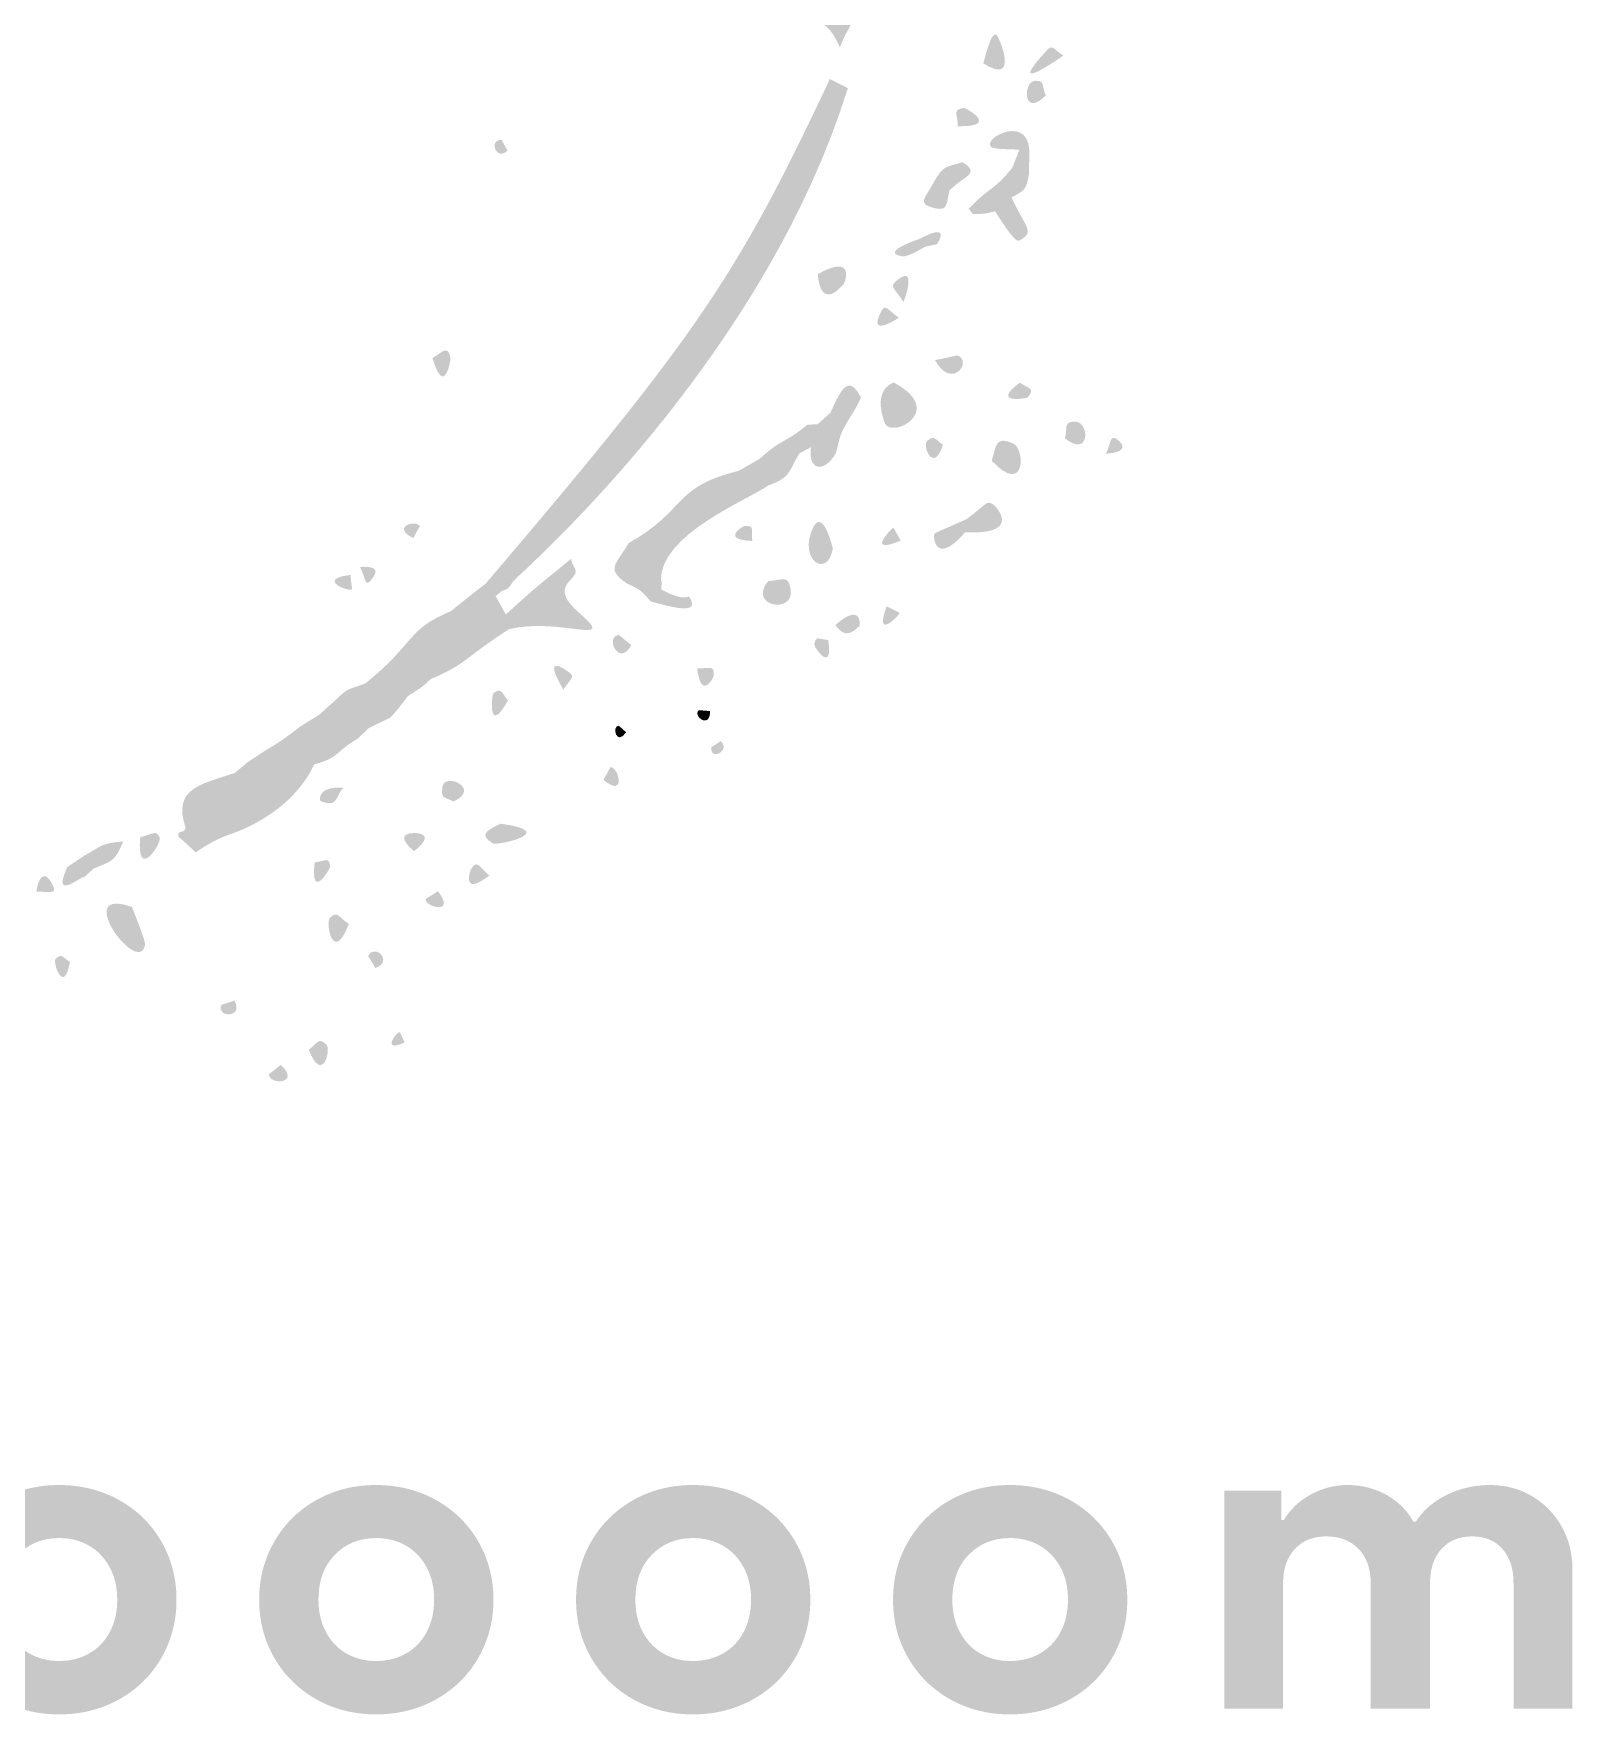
# Model space of a CAD drawing. Header units: millimetres. Extents: x 1296 to 1509, y 27 to 134.
# Drawn here: x 1449.98 to 1482.18, y 28.66 to 63.81 of the extents above; entities that cross this region are included whole.
import ezdxf

# ---------------------------------------------------------------- set-up
doc = ezdxf.new("R2010")
doc.units = ezdxf.units.MM

msp = doc.modelspace()

# ---------------------------------------------------------------- hatches: boundary and pattern name
at = {"true_color": 0x080808, "transparency": 33554687}
h = msp.add_hatch(color=18, dxfattribs=at)
edge = h.paths.add_edge_path(flags=0)
edge.add_spline(control_points=[(1467.394, 64.982), (1467.176, 64.25), (1467.181, 64.254), (1467.159, 64.192), (1467.027, 63.828), (1466.979, 63.872), (1466.852, 63.52), (1466.564, 64.171), (1466.375, 63.977), (1466.356, 64.03), (1466.049, 64.867), (1466.903, 64.981), (1466.993, 64.993), (1466.993, 64.993), (1467.129, 65.191), (1467.129, 65.191), (1467.129, 65.191), (1467.394, 64.982), (1467.394, 64.982)], knot_values=[0, 0, 0, 0, 1, 1, 1, 2, 2, 2, 3, 3, 3, 4, 4, 4, 5, 5, 5, 6, 6, 6, 6], degree=3, periodic=1)
h = msp.add_hatch(color=18, dxfattribs=at)
edge = h.paths.add_edge_path(flags=0)
edge.add_spline(control_points=[(1469.852, 63.19), (1470.012, 63.791), (1470.067, 63.791), (1470.119, 63.791), (1470.169, 63.79), (1470.636, 62.685), (1469.852, 63.19)], knot_values=[0, 0, 0, 0, 1, 1, 1, 2, 2, 2, 2], degree=3, periodic=1)
h = msp.add_hatch(color=18, dxfattribs=at)
edge = h.paths.add_edge_path(flags=0)
edge.add_spline(control_points=[(1471.525, 63.351), (1471.501, 63.334), (1470.246, 62.451), (1471.182, 63.461), (1471.301, 63.589), (1471.3, 63.496), (1471.525, 63.351)], knot_values=[0, 0, 0, 0, 1, 1, 1, 2, 2, 2, 2], degree=3, periodic=1)
h = msp.add_hatch(color=18, dxfattribs=at)
edge = h.paths.add_edge_path(flags=0)
edge.add_spline(control_points=[(1466.641, 62.859), (1466.641, 62.859), (1467.018, 62.671), (1467.018, 62.671), (1465.348, 57.284), (1460.788, 53.076), (1460.061, 52.405), (1459.967, 52.317), (1460.007, 52.312), (1459.907, 52.212), (1459.867, 52.172), (1459.795, 52.176), (1459.755, 52.136), (1459.755, 52.136), (1459.649, 52.046), (1459.649, 52.046), (1459.649, 52.046), (1459.44, 52.309), (1459.44, 52.309), (1463.903, 57.542), (1464.72, 58.781), (1466.641, 62.859)], knot_values=[0, 0, 0, 0, 1, 1, 1, 2, 2, 2, 3, 3, 3, 4, 4, 4, 5, 5, 5, 6, 6, 6, 7, 7, 7, 7], degree=3, periodic=1)
h = msp.add_hatch(color=18, dxfattribs=at)
edge = h.paths.add_edge_path(flags=0)
edge.add_spline(control_points=[(1471.156, 62.516), (1470.674, 62.026), (1470.674, 62.825), (1470.943, 62.824), (1471.136, 62.823), (1471.068, 62.756), (1471.156, 62.516)], knot_values=[0, 0, 0, 0, 1, 1, 1, 2, 2, 2, 2], degree=3, periodic=1)
h = msp.add_hatch(color=18, dxfattribs=at)
edge = h.paths.add_edge_path(flags=0)
edge.add_spline(control_points=[(1469.317, 61.874), (1469.32, 62.137), (1469.192, 62.219), (1469.444, 62.255), (1469.484, 62.261), (1470.217, 61.856), (1469.317, 61.874)], knot_values=[0, 0, 0, 0, 1, 1, 1, 2, 2, 2, 2], degree=3, periodic=1)
h = msp.add_hatch(color=18, dxfattribs=at)
edge = h.paths.add_edge_path(flags=0)
edge.add_spline(control_points=[(1470.609, 61.386), (1470.562, 61.386), (1470.07, 61.388), (1470.017, 61.437), (1469.809, 61.629), (1470.893, 62.191), (1470.813, 61.216), (1470.813, 61.216), (1470.609, 61.386), (1470.609, 61.386)], knot_values=[0, 0, 0, 0, 1, 1, 1, 2, 2, 2, 3, 3, 3, 3], degree=3, periodic=1)
h = msp.add_hatch(color=18, dxfattribs=at)
edge = h.paths.add_edge_path(flags=0)
edge.add_spline(control_points=[(1459.898, 61.365), (1459.657, 61.13), (1459.499, 61.603), (1459.769, 61.586), (1459.789, 61.585), (1459.769, 61.586), (1459.898, 61.365)], knot_values=[0, 0, 0, 0, 1, 1, 1, 2, 2, 2, 2], degree=3, periodic=1)
msp.add_hatch(color=18, dxfattribs=at).paths.add_polyline_path([(1470.609, 61.386), (1470.813, 61.216), (1470.806, 60.87), (1470.459, 61.008)], flags=0)
h = msp.add_hatch(color=18, dxfattribs=at)
edge = h.paths.add_edge_path(flags=0)
edge.add_spline(control_points=[(1469.423, 61.119), (1469.8, 60.878), (1469.446, 60.837), (1469.142, 60.53), (1469.118, 60.548), (1469.115, 60.532), (1468.807, 60.69), (1469.02, 61.054), (1469.04, 61.015), (1469.423, 61.119)], knot_values=[0, 0, 0, 0, 1, 1, 1, 2, 2, 2, 3, 3, 3, 3], degree=3, periodic=1)
h = msp.add_hatch(color=18, dxfattribs=at)
edge = h.paths.add_edge_path(flags=0)
edge.add_spline(control_points=[(1470.459, 61.008), (1470.459, 61.008), (1470.806, 60.87), (1470.806, 60.87), (1470.742, 60.533), (1470.725, 60.539), (1470.443, 60.386), (1470.443, 60.386), (1470.099, 60.094), (1470.099, 60.094), (1469.861, 60.04), (1469.886, 60.04), (1469.63, 60.039), (1469.63, 60.039), (1469.547, 60.146), (1469.547, 60.146), (1469.982, 60.611), (1470.06, 60.509), (1470.459, 61.008)], knot_values=[0, 0, 0, 0, 1, 1, 1, 2, 2, 2, 3, 3, 3, 4, 4, 4, 5, 5, 5, 6, 6, 6, 6], degree=3, periodic=1)
h = msp.add_hatch(color=18, dxfattribs=at)
edge = h.paths.add_edge_path(flags=0)
edge.add_spline(control_points=[(1468.807, 60.69), (1469.115, 60.532), (1469.118, 60.548), (1469.142, 60.53), (1469.075, 60.202), (1469.098, 60.089), (1468.795, 60.17), (1468.461, 60.258), (1468.643, 60.369), (1468.807, 60.69)], knot_values=[0, 0, 0, 0, 1, 1, 1, 2, 2, 2, 3, 3, 3, 3], degree=3, periodic=1)
h = msp.add_hatch(color=18, dxfattribs=at)
edge = h.paths.add_edge_path(flags=0)
edge.add_spline(control_points=[(1470.443, 60.386), (1470.721, 59.758), (1470.945, 59.676), (1470.623, 59.493), (1470.568, 59.462), (1470.518, 59.434), (1470.099, 60.094), (1470.099, 60.094), (1470.443, 60.386), (1470.443, 60.386)], knot_values=[0, 0, 0, 0, 1, 1, 1, 2, 2, 2, 3, 3, 3, 3], degree=3, periodic=1)
h = msp.add_hatch(color=18, dxfattribs=at)
edge = h.paths.add_edge_path(flags=0)
edge.add_spline(control_points=[(1468.533, 59.523), (1468.559, 59.537), (1469.172, 59.883), (1468.887, 59.413), (1468.876, 59.395), (1468.887, 59.413), (1468.636, 59.355), (1468.636, 59.355), (1468.533, 59.523), (1468.533, 59.523)], knot_values=[0, 0, 0, 0, 1, 1, 1, 2, 2, 2, 3, 3, 3, 3], degree=3, periodic=1)
h = msp.add_hatch(color=18, dxfattribs=at)
edge = h.paths.add_edge_path(flags=0)
edge.add_spline(control_points=[(1468.533, 59.523), (1468.533, 59.523), (1468.636, 59.355), (1468.636, 59.355), (1468.263, 59.129), (1468.168, 59.149), (1468.125, 59.158), (1467.699, 59.245), (1468.492, 59.509), (1468.533, 59.523)], knot_values=[0, 0, 0, 0, 1, 1, 1, 2, 2, 2, 3, 3, 3, 3], degree=3, periodic=1)
h = msp.add_hatch(color=18, dxfattribs=at)
edge = h.paths.add_edge_path(flags=0)
edge.add_spline(control_points=[(1466.389, 58.782), (1467.178, 59.219), (1466.963, 58.612), (1466.933, 58.577), (1466.627, 58.215), (1466.421, 58.311), (1466.389, 58.782)], knot_values=[0, 0, 0, 0, 1, 1, 1, 2, 2, 2, 2], degree=3, periodic=1)
h = msp.add_hatch(color=18, dxfattribs=at)
edge = h.paths.add_edge_path(flags=0)
edge.add_spline(control_points=[(1468.184, 58.197), (1467.993, 58.496), (1467.878, 58.511), (1468.029, 58.638), (1468.488, 59.024), (1468.197, 58.232), (1468.184, 58.197)], knot_values=[0, 0, 0, 0, 1, 1, 1, 2, 2, 2, 2], degree=3, periodic=1)
h = msp.add_hatch(color=18, dxfattribs=at)
edge = h.paths.add_edge_path(flags=0)
edge.add_spline(control_points=[(1468.086, 57.869), (1468.06, 57.852), (1467.421, 57.434), (1467.713, 57.995), (1467.806, 58.172), (1467.826, 58.049), (1468.086, 57.869)], knot_values=[0, 0, 0, 0, 1, 1, 1, 2, 2, 2, 2], degree=3, periodic=1)
h = msp.add_hatch(color=18, dxfattribs=at)
edge = h.paths.add_edge_path(flags=0)
edge.add_spline(control_points=[(1458.326, 57.022), (1458.55, 57.165), (1458.648, 57.304), (1458.704, 57.025), (1458.71, 56.995), (1458.583, 56.184), (1458.326, 57.022)], knot_values=[0, 0, 0, 0, 1, 1, 1, 2, 2, 2, 2], degree=3, periodic=1)
h = msp.add_hatch(color=18, dxfattribs=at)
edge = h.paths.add_edge_path(flags=0)
edge.add_spline(control_points=[(1468.842, 56.983), (1469.289, 57.068), (1469.288, 57.091), (1469.324, 57.075), (1469.627, 56.945), (1469.182, 56.348), (1468.842, 56.983)], knot_values=[0, 0, 0, 0, 1, 1, 1, 2, 2, 2, 2], degree=3, periodic=1)
h = msp.add_hatch(color=18, dxfattribs=at)
edge = h.paths.add_edge_path(flags=0)
edge.add_spline(control_points=[(1466.655, 55.885), (1466.88, 56.39), (1467.038, 56.695), (1467.293, 56.198), (1467.161, 55.932), (1467.169, 55.962), (1467.01, 55.695), (1466.989, 55.72), (1466.975, 55.676), (1466.655, 55.885)], knot_values=[0, 0, 0, 0, 1, 1, 1, 2, 2, 2, 3, 3, 3, 3], degree=3, periodic=1)
h = msp.add_hatch(color=18, dxfattribs=at)
edge = h.paths.add_edge_path(flags=0)
edge.add_spline(control_points=[(1467.982, 56.514), (1469.101, 55.921), (1467.916, 55.318), (1467.788, 55.671), (1467.54, 56.358), (1467.917, 56.491), (1467.982, 56.514)], knot_values=[0, 0, 0, 0, 1, 1, 1, 2, 2, 2, 2], degree=3, periodic=1)
h = msp.add_hatch(color=18, dxfattribs=at)
edge = h.paths.add_edge_path(flags=0)
edge.add_spline(control_points=[(1470.614, 56.51), (1470.824, 56.382), (1470.939, 56.38), (1470.777, 56.199), (1470.767, 56.188), (1469.993, 56.049), (1470.614, 56.51)], knot_values=[0, 0, 0, 0, 1, 1, 1, 2, 2, 2, 2], degree=3, periodic=1)
h = msp.add_hatch(color=18, dxfattribs=at)
edge = h.paths.add_edge_path(flags=0)
edge.add_spline(control_points=[(1466.655, 55.885), (1466.975, 55.676), (1466.989, 55.72), (1467.01, 55.695), (1466.831, 55.392), (1466.867, 55.398), (1466.766, 55.037), (1466.518, 55.188), (1466.536, 55.204), (1466.247, 55.162), (1466.247, 55.162), (1466.004, 55.032), (1466.004, 55.032), (1465.751, 54.611), (1465.83, 54.543), (1465.352, 54.361), (1465.416, 54.704), (1465.493, 54.759), (1465.182, 54.926), (1465.643, 55.35), (1465.697, 55.235), (1466.171, 55.633), (1466.171, 55.633), (1466.384, 55.64), (1466.384, 55.64), (1466.384, 55.64), (1466.655, 55.885), (1466.655, 55.885)], knot_values=[0, 0, 0, 0, 1, 1, 1, 2, 2, 2, 3, 3, 3, 4, 4, 4, 5, 5, 5, 6, 6, 6, 7, 7, 7, 8, 8, 8, 9, 9, 9, 9], degree=3, periodic=1)
h = msp.add_hatch(color=18, dxfattribs=at)
edge = h.paths.add_edge_path(flags=0)
edge.add_spline(control_points=[(1471.559, 55.347), (1471.619, 55.593), (1471.529, 55.689), (1471.765, 55.697), (1472.083, 55.707), (1472.091, 54.918), (1471.559, 55.347)], knot_values=[0, 0, 0, 0, 1, 1, 1, 2, 2, 2, 2], degree=3, periodic=1)
h = msp.add_hatch(color=18, dxfattribs=at)
edge = h.paths.add_edge_path(flags=0)
edge.add_spline(control_points=[(1466.247, 55.162), (1466.536, 55.204), (1466.518, 55.188), (1466.766, 55.037), (1466.515, 54.595), (1466.173, 54.691), (1466.247, 55.162)], knot_values=[0, 0, 0, 0, 1, 1, 1, 2, 2, 2, 2], degree=3, periodic=1)
h = msp.add_hatch(color=18, dxfattribs=at)
edge = h.paths.add_edge_path(flags=0)
edge.add_spline(control_points=[(1469.006, 55.214), (1468.81, 54.587), (1468.56, 55.209), (1468.685, 55.302), (1468.838, 55.416), (1468.84, 55.324), (1469.006, 55.214)], knot_values=[0, 0, 0, 0, 1, 1, 1, 2, 2, 2, 2], degree=3, periodic=1)
h = msp.add_hatch(color=18, dxfattribs=at)
edge = h.paths.add_edge_path(flags=0)
edge.add_spline(control_points=[(1470.029, 54.877), (1470.126, 55.236), (1470.124, 55.387), (1470.469, 55.243), (1470.74, 55.129), (1470.735, 54.128), (1470.029, 54.877)], knot_values=[0, 0, 0, 0, 1, 1, 1, 2, 2, 2, 2], degree=3, periodic=1)
h = msp.add_hatch(color=18, dxfattribs=at)
edge = h.paths.add_edge_path(flags=0)
edge.add_spline(control_points=[(1472.417, 55.024), (1472.538, 55.261), (1472.489, 55.468), (1472.689, 55.294), (1472.712, 55.274), (1472.957, 55.061), (1472.417, 55.024)], knot_values=[0, 0, 0, 0, 1, 1, 1, 2, 2, 2, 2], degree=3, periodic=1)
h = msp.add_hatch(color=18, dxfattribs=at)
edge = h.paths.add_edge_path(flags=0)
edge.add_spline(control_points=[(1465.182, 54.926), (1465.493, 54.759), (1465.416, 54.704), (1465.352, 54.361), (1464.911, 54.052), (1463.085, 53.337), (1463.105, 52.37), (1463.039, 52.121), (1463.046, 52.147), (1462.891, 51.937), (1462.672, 52.188), (1462.682, 52.174), (1462.389, 52.317), (1461.943, 52.619), (1462.172, 52.713), (1462.434, 53.158), (1463.65, 53.842), (1463.352, 54.327), (1464.704, 54.659), (1464.752, 54.671), (1465.144, 54.903), (1465.182, 54.926)], knot_values=[0, 0, 0, 0, 1, 1, 1, 2, 2, 2, 3, 3, 3, 4, 4, 4, 5, 5, 5, 6, 6, 6, 7, 7, 7, 7], degree=3, periodic=1)
h = msp.add_hatch(color=18, dxfattribs=at)
edge = h.paths.add_edge_path(flags=0)
edge.add_spline(control_points=[(1466.705, 53.036), (1466.587, 52.44), (1466.055, 52.765), (1466.237, 53.342), (1466.459, 54.049), (1466.695, 53.08), (1466.705, 53.036)], knot_values=[0, 0, 0, 0, 1, 1, 1, 2, 2, 2, 2], degree=3, periodic=1)
h = msp.add_hatch(color=18, dxfattribs=at)
edge = h.paths.add_edge_path(flags=0)
edge.add_spline(control_points=[(1469.501, 53.657), (1469.932, 53.977), (1469.913, 54.061), (1470.063, 53.96), (1470.118, 53.924), (1470.683, 53.327), (1469.472, 53.381), (1469.472, 53.381), (1469.501, 53.657), (1469.501, 53.657)], knot_values=[0, 0, 0, 0, 1, 1, 1, 2, 2, 2, 3, 3, 3, 3], degree=3, periodic=1)
h = msp.add_hatch(color=18, dxfattribs=at)
edge = h.paths.add_edge_path(flags=0)
edge.add_spline(control_points=[(1457.927, 53.261), (1457.454, 53.498), (1457.981, 53.653), (1458.056, 53.513), (1458.067, 53.493), (1458.056, 53.513), (1457.927, 53.261)], knot_values=[0, 0, 0, 0, 1, 1, 1, 2, 2, 2, 2], degree=3, periodic=1)
h = msp.add_hatch(color=18, dxfattribs=at)
edge = h.paths.add_edge_path(flags=0)
edge.add_spline(control_points=[(1465.018, 53.201), (1464.341, 53.227), (1464.826, 53.512), (1464.854, 53.514), (1465.087, 53.532), (1464.987, 53.43), (1465.018, 53.201)], knot_values=[0, 0, 0, 0, 1, 1, 1, 2, 2, 2, 2], degree=3, periodic=1)
h = msp.add_hatch(color=18, dxfattribs=at)
edge = h.paths.add_edge_path(flags=0)
edge.add_spline(control_points=[(1468.124, 53.208), (1467.357, 52.889), (1467.953, 53.485), (1467.973, 53.477), (1467.973, 53.477), (1468.124, 53.208), (1468.124, 53.208)], knot_values=[0, 0, 0, 0, 1, 1, 1, 2, 2, 2, 2], degree=3, periodic=1)
h = msp.add_hatch(color=18, dxfattribs=at)
edge = h.paths.add_edge_path(flags=0)
edge.add_spline(control_points=[(1469.501, 53.657), (1469.501, 53.657), (1469.472, 53.381), (1469.472, 53.381), (1468.84, 52.656), (1468.796, 53.306), (1468.828, 53.347), (1468.851, 53.376), (1468.835, 53.361), (1469.501, 53.657)], knot_values=[0, 0, 0, 0, 1, 1, 1, 2, 2, 2, 3, 3, 3, 3], degree=3, periodic=1)
h = msp.add_hatch(color=18, dxfattribs=at)
edge = h.paths.add_edge_path(flags=0)
edge.add_spline(control_points=[(1461.236, 52.836), (1461.211, 52.735), (1461.344, 52.636), (1461.319, 52.535), (1461.274, 52.355), (1460.79, 52.221), (1461.394, 51.7), (1462.24, 50.971), (1461, 51.617), (1459.931, 51.358), (1459.931, 51.358), (1459.864, 51.662), (1459.864, 51.662), (1460.545, 52.291), (1460.536, 52.257), (1461.236, 52.836)], knot_values=[0, 0, 0, 0, 1, 1, 1, 2, 2, 2, 3, 3, 3, 4, 4, 4, 5, 5, 5, 5], degree=3, periodic=1)
h = msp.add_hatch(color=18, dxfattribs=at)
edge = h.paths.add_edge_path(flags=0)
edge.add_spline(control_points=[(1456.613, 52.491), (1456.637, 52.19), (1456.655, 52.206), (1456.637, 52.19), (1456.576, 52.13), (1455.884, 52.407), (1456.613, 52.491)], knot_values=[0, 0, 0, 0, 1, 1, 1, 2, 2, 2, 2], degree=3, periodic=1)
h = msp.add_hatch(color=18, dxfattribs=at)
edge = h.paths.add_edge_path(flags=0)
edge.add_spline(control_points=[(1456.81, 52.66), (1457.079, 52.666), (1457.236, 52.64), (1457.062, 52.409), (1456.906, 52.202), (1456.939, 52.418), (1456.81, 52.66)], knot_values=[0, 0, 0, 0, 1, 1, 1, 2, 2, 2, 2], degree=3, periodic=1)
h = msp.add_hatch(color=18, dxfattribs=at)
edge = h.paths.add_edge_path(flags=0)
edge.add_spline(control_points=[(1463.105, 52.37), (1463.161, 52.339), (1463.077, 52.209), (1463.133, 52.178), (1463.626, 51.911), (1463.674, 52.072), (1463.7, 52.033), (1463.96, 51.634), (1463.304, 51.825), (1462.891, 51.937), (1463.046, 52.147), (1463.039, 52.121), (1463.105, 52.37)], knot_values=[0, 0, 0, 0, 1, 1, 1, 2, 2, 2, 3, 3, 3, 4, 4, 4, 4], degree=3, periodic=1)
h = msp.add_hatch(color=18, dxfattribs=at)
edge = h.paths.add_edge_path(flags=0)
edge.add_spline(control_points=[(1465.351, 52.363), (1465.668, 52.382), (1465.766, 52.497), (1465.82, 52.196), (1465.917, 51.66), (1464.909, 51.828), (1465.351, 52.363)], knot_values=[0, 0, 0, 0, 1, 1, 1, 2, 2, 2, 2], degree=3, periodic=1)
h = msp.add_hatch(color=18, dxfattribs=at)
edge = h.paths.add_edge_path(flags=0)
edge.add_spline(control_points=[(1459.44, 52.309), (1459.44, 52.309), (1459.649, 52.046), (1459.649, 52.046), (1459.649, 52.046), (1459.864, 51.662), (1459.864, 51.662), (1459.864, 51.662), (1459.931, 51.358), (1459.931, 51.358), (1458.959, 50.732), (1459.043, 50.629), (1458.292, 50.314), (1458.303, 50.722), (1458.288, 50.741), (1458.616, 50.975), (1459.228, 51.411), (1458.718, 51.73), (1458.716, 51.735), (1459.09, 52.037), (1459.069, 52.021), (1459.44, 52.309)], knot_values=[0, 0, 0, 0, 1, 1, 1, 2, 2, 2, 3, 3, 3, 4, 4, 4, 5, 5, 5, 6, 6, 6, 7, 7, 7, 7], degree=3, periodic=1)
h = msp.add_hatch(color=18, dxfattribs=at)
edge = h.paths.add_edge_path(flags=0)
edge.add_spline(control_points=[(1458.716, 51.735), (1458.718, 51.73), (1459.228, 51.411), (1458.616, 50.975), (1458.288, 50.741), (1458.303, 50.722), (1458.292, 50.314), (1458.071, 50.108), (1458.089, 50.141), (1457.814, 49.958), (1457.294, 49.839), (1457.222, 49.779), (1456.93, 50.227), (1457.978, 51.071), (1457.769, 51.342), (1458.716, 51.735)], knot_values=[0, 0, 0, 0, 1, 1, 1, 2, 2, 2, 3, 3, 3, 4, 4, 4, 5, 5, 5, 5], degree=3, periodic=1)
h = msp.add_hatch(color=18, dxfattribs=at)
edge = h.paths.add_edge_path(flags=0)
edge.add_spline(control_points=[(1466.755, 51.44), (1467.303, 51.93), (1467.283, 51.447), (1467.256, 51.418), (1466.925, 51.07), (1466.797, 51.438), (1466.755, 51.44)], knot_values=[0, 0, 0, 0, 1, 1, 1, 2, 2, 2, 2], degree=3, periodic=1)
h = msp.add_hatch(color=18, dxfattribs=at)
edge = h.paths.add_edge_path(flags=0)
edge.add_spline(control_points=[(1467.83, 51.834), (1468.096, 51.696), (1468.087, 51.718), (1468.096, 51.696), (1468.11, 51.658), (1467.549, 51.087), (1467.83, 51.834)], knot_values=[0, 0, 0, 0, 1, 1, 1, 2, 2, 2, 2], degree=3, periodic=1)
h = msp.add_hatch(color=18, dxfattribs=at)
edge = h.paths.add_edge_path(flags=0)
edge.add_spline(control_points=[(1462.487, 51.026), (1462.236, 50.545), (1461.929, 51.202), (1462.217, 51.233), (1462.244, 51.236), (1462.217, 51.233), (1462.487, 51.026)], knot_values=[0, 0, 0, 0, 1, 1, 1, 2, 2, 2, 2], degree=3, periodic=1)
h = msp.add_hatch(color=18, dxfattribs=at)
edge = h.paths.add_edge_path(flags=0)
edge.add_spline(control_points=[(1466.607, 51.132), (1466.719, 50.41), (1466.306, 50.969), (1466.318, 51.042), (1466.35, 51.241), (1466.412, 51.137), (1466.607, 51.132)], knot_values=[0, 0, 0, 0, 1, 1, 1, 2, 2, 2, 2], degree=3, periodic=1)
h = msp.add_hatch(color=18, dxfattribs=at)
edge = h.paths.add_edge_path(flags=0)
edge.add_spline(control_points=[(1461.068, 50.093), (1461.052, 50.119), (1460.57, 50.892), (1461.178, 50.46), (1461.33, 50.352), (1461.22, 50.336), (1461.068, 50.093)], knot_values=[0, 0, 0, 0, 1, 1, 1, 2, 2, 2, 2], degree=3, periodic=1)
h = msp.add_hatch(color=18, dxfattribs=at)
edge = h.paths.add_edge_path(flags=0)
edge.add_spline(control_points=[(1463.864, 50.538), (1464.133, 50.529), (1464.242, 50.617), (1464.206, 50.367), (1464.201, 50.336), (1463.95, 49.857), (1463.864, 50.538)], knot_values=[0, 0, 0, 0, 1, 1, 1, 2, 2, 2, 2], degree=3, periodic=1)
h = msp.add_hatch(color=18, dxfattribs=at)
edge = h.paths.add_edge_path(flags=0)
edge.add_spline(control_points=[(1456.93, 50.227), (1457.222, 49.779), (1457.294, 49.839), (1457.814, 49.958), (1457.814, 49.958), (1457.616, 49.701), (1457.616, 49.701), (1457.616, 49.701), (1457.452, 49.512), (1457.452, 49.512), (1457.452, 49.512), (1456.992, 49.287), (1456.992, 49.287), (1456.614, 49.571), (1456.674, 49.605), (1456.297, 49.871), (1456.579, 50.156), (1456.585, 50.088), (1456.93, 50.227)], knot_values=[0, 0, 0, 0, 1, 1, 1, 2, 2, 2, 3, 3, 3, 4, 4, 4, 5, 5, 5, 6, 6, 6, 6], degree=3, periodic=1)
h = msp.add_hatch(color=18, dxfattribs=at)
edge = h.paths.add_edge_path(flags=0)
edge.add_spline(control_points=[(1459.908, 49.868), (1459.477, 49.092), (1459.567, 49.992), (1459.601, 50.017), (1459.775, 50.141), (1459.761, 50.038), (1459.908, 49.868)], knot_values=[0, 0, 0, 0, 1, 1, 1, 2, 2, 2, 2], degree=3, periodic=1)
h = msp.add_hatch(color=18, dxfattribs=at)
edge = h.paths.add_edge_path(flags=0)
edge.add_spline(control_points=[(1456.297, 49.871), (1456.674, 49.605), (1456.614, 49.571), (1456.992, 49.287), (1456.992, 49.287), (1456.768, 49.069), (1456.768, 49.069), (1456.289, 48.794), (1456.387, 48.671), (1455.851, 48.528), (1455.344, 49.033), (1455.162, 48.134), (1455.013, 48.075), (1454.958, 48.054), (1454.843, 48.009), (1454.446, 48.563), (1455.01, 48.953), (1455.023, 48.898), (1455.552, 49.315), (1455.966, 48.641), (1455.961, 49.53), (1455.96, 49.569), (1455.96, 49.569), (1456.297, 49.871), (1456.297, 49.871)], knot_values=[0, 0, 0, 0, 1, 1, 1, 2, 2, 2, 3, 3, 3, 4, 4, 4, 5, 5, 5, 6, 6, 6, 7, 7, 7, 8, 8, 8, 8], degree=3, periodic=1)
h = msp.add_hatch(color=18, dxfattribs=at)
edge = h.paths.add_edge_path(flags=0)
edge.add_spline(control_points=[(1455.96, 49.569), (1455.961, 49.53), (1455.966, 48.641), (1455.552, 49.315), (1455.552, 49.315), (1455.96, 49.569), (1455.96, 49.569)], knot_values=[0, 0, 0, 0, 1, 1, 1, 2, 2, 2, 2], degree=3, periodic=1)
h = msp.add_hatch(color=18, dxfattribs=at)
edge = h.paths.add_edge_path(flags=0)
edge.add_spline(control_points=[(1464.135, 49.644), (1464.137, 49.249), (1463.758, 49.552), (1463.9, 49.659), (1463.915, 49.67), (1463.9, 49.659), (1464.135, 49.644)], knot_values=[0, 0, 0, 0, 1, 1, 1, 2, 2, 2, 2], degree=3, periodic=1)
h = msp.add_hatch(color=18, dxfattribs=at)
edge = h.paths.add_edge_path(flags=0)
edge.add_spline(control_points=[(1462.379, 49.202), (1462.177, 48.899), (1462.072, 49.336), (1462.222, 49.336), (1462.239, 49.336), (1462.222, 49.336), (1462.379, 49.202)], knot_values=[0, 0, 0, 0, 1, 1, 1, 2, 2, 2, 2], degree=3, periodic=1)
h = msp.add_hatch(color=18, dxfattribs=at)
edge = h.paths.add_edge_path(flags=0)
edge.add_spline(control_points=[(1454.446, 48.563), (1454.843, 48.009), (1454.958, 48.054), (1455.013, 48.075), (1455.162, 48.134), (1455.344, 49.033), (1455.851, 48.528), (1455.8, 48.416), (1455.544, 47.854), (1454.806, 47.405), (1454.119, 46.987), (1454.057, 47.158), (1453.371, 46.689), (1453.035, 47.017), (1453.008, 47.003), (1453.008, 47.044), (1453.008, 47.179), (1453.158, 47.061), (1453.158, 47.216), (1453.158, 47.216), (1453.417, 47.205), (1453.417, 47.205), (1453.936, 47.739), (1454.283, 47.579), (1454.191, 48.349), (1454.191, 48.349), (1454.446, 48.563), (1454.446, 48.563)], knot_values=[0, 0, 0, 0, 1, 1, 1, 2, 2, 2, 3, 3, 3, 4, 4, 4, 5, 5, 5, 6, 6, 6, 7, 7, 7, 8, 8, 8, 9, 9, 9, 9], degree=3, periodic=1)
h = msp.add_hatch(color=18, dxfattribs=at)
edge = h.paths.add_edge_path(flags=0)
edge.add_spline(control_points=[(1464.359, 49.017), (1464.574, 48.81), (1464.135, 48.6), (1464.159, 48.88), (1464.161, 48.899), (1464.159, 48.88), (1464.359, 49.017)], knot_values=[0, 0, 0, 0, 1, 1, 1, 2, 2, 2, 2], degree=3, periodic=1)
h = msp.add_hatch(color=18, dxfattribs=at)
edge = h.paths.add_edge_path(flags=0)
edge.add_spline(control_points=[(1454.191, 48.349), (1454.283, 47.579), (1453.936, 47.739), (1453.417, 47.205), (1453.417, 47.205), (1453.158, 47.216), (1453.158, 47.216), (1452.9, 48.02), (1453.439, 48.103), (1454.191, 48.349)], knot_values=[0, 0, 0, 0, 1, 1, 1, 2, 2, 2, 3, 3, 3, 3], degree=3, periodic=1)
h = msp.add_hatch(color=18, dxfattribs=at)
edge = h.paths.add_edge_path(flags=0)
edge.add_spline(control_points=[(1458.768, 47.755), (1458.567, 47.851), (1458.501, 47.812), (1458.536, 48.06), (1458.583, 48.379), (1459.357, 48.018), (1458.768, 47.755)], knot_values=[0, 0, 0, 0, 1, 1, 1, 2, 2, 2, 2], degree=3, periodic=1)
h = msp.add_hatch(color=18, dxfattribs=at)
edge = h.paths.add_edge_path(flags=0)
edge.add_spline(control_points=[(1461.904, 48.208), (1462.06, 48.469), (1462.036, 48.469), (1462.06, 48.469), (1462.224, 48.472), (1462.383, 47.805), (1461.904, 48.208)], knot_values=[0, 0, 0, 0, 1, 1, 1, 2, 2, 2, 2], degree=3, periodic=1)
h = msp.add_hatch(color=18, dxfattribs=at)
edge = h.paths.add_edge_path(flags=0)
edge.add_spline(control_points=[(1456.464, 48.039), (1456.337, 47.91), (1456.399, 47.884), (1456.267, 47.744), (1456.21, 47.682), (1455.972, 47.744), (1455.971, 47.789), (1455.97, 47.834), (1455.965, 48.081), (1456.464, 48.039)], knot_values=[0, 0, 0, 0, 1, 1, 1, 2, 2, 2, 3, 3, 3, 3], degree=3, periodic=1)
h = msp.add_hatch(color=18, dxfattribs=at)
edge = h.paths.add_edge_path(flags=0)
edge.add_spline(control_points=[(1452.214, 47.009), (1452.5, 47.07), (1452.545, 47.17), (1452.62, 46.997), (1452.671, 46.88), (1452.124, 46.058), (1452.214, 47.009)], knot_values=[0, 0, 0, 0, 1, 1, 1, 2, 2, 2, 2], degree=3, periodic=1)
h = msp.add_hatch(color=18, dxfattribs=at)
edge = h.paths.add_edge_path(flags=0)
edge.add_spline(control_points=[(1457.945, 46.715), (1457.692, 46.917), (1457.638, 47.088), (1457.943, 47.093), (1457.973, 47.093), (1458.428, 47.1), (1457.945, 46.715)], knot_values=[0, 0, 0, 0, 1, 1, 1, 2, 2, 2, 2], degree=3, periodic=1)
h = msp.add_hatch(color=18, dxfattribs=at)
edge = h.paths.add_edge_path(flags=0)
edge.add_spline(control_points=[(1459.75, 47.289), (1461.023, 47.119), (1459.677, 46.826), (1459.592, 46.877), (1459.295, 47.054), (1459.457, 47.148), (1459.75, 47.289)], knot_values=[0, 0, 0, 0, 1, 1, 1, 2, 2, 2, 2], degree=3, periodic=1)
h = msp.add_hatch(color=18, dxfattribs=at)
edge = h.paths.add_edge_path(flags=0)
edge.add_spline(control_points=[(1451.033, 46.613), (1451.428, 46.836), (1451.388, 46.876), (1451.858, 46.918), (1451.679, 46.503), (1451.655, 46.522), (1451.242, 46.353), (1451.242, 46.353), (1451.033, 46.613), (1451.033, 46.613)], knot_values=[0, 0, 0, 0, 1, 1, 1, 2, 2, 2, 3, 3, 3, 3], degree=3, periodic=1)
h = msp.add_hatch(color=18, dxfattribs=at)
edge = h.paths.add_edge_path(flags=0)
edge.add_spline(control_points=[(1451.033, 46.613), (1451.033, 46.613), (1451.242, 46.353), (1451.242, 46.353), (1451.242, 46.353), (1451.047, 46.178), (1451.047, 46.178), (1450.823, 46.201), (1450.827, 46.185), (1450.688, 46.384), (1450.688, 46.384), (1451.033, 46.613), (1451.033, 46.613)], knot_values=[0, 0, 0, 0, 1, 1, 1, 2, 2, 2, 3, 3, 3, 4, 4, 4, 4], degree=3, periodic=1)
h = msp.add_hatch(color=18, dxfattribs=at)
edge = h.paths.add_edge_path(flags=0)
edge.add_spline(control_points=[(1455.862, 46.48), (1456.082, 46.5), (1456.166, 46.617), (1456.188, 46.385), (1456.19, 46.364), (1455.773, 45.636), (1455.862, 46.48)], knot_values=[0, 0, 0, 0, 1, 1, 1, 2, 2, 2, 2], degree=3, periodic=1)
h = msp.add_hatch(color=18, dxfattribs=at)
edge = h.paths.add_edge_path(flags=0)
edge.add_spline(control_points=[(1459.517, 46.205), (1458.918, 45.748), (1459.119, 46.317), (1459.137, 46.344), (1459.273, 46.55), (1459.295, 46.384), (1459.517, 46.205)], knot_values=[0, 0, 0, 0, 1, 1, 1, 2, 2, 2, 2], degree=3, periodic=1)
h = msp.add_hatch(color=18, dxfattribs=at)
edge = h.paths.add_edge_path(flags=0)
edge.add_spline(control_points=[(1450.04, 45.867), (1450.085, 46.179), (1450.213, 46.328), (1450.368, 46.036), (1450.502, 45.785), (1450.303, 45.877), (1450.04, 45.867)], knot_values=[0, 0, 0, 0, 1, 1, 1, 2, 2, 2, 2], degree=3, periodic=1)
h = msp.add_hatch(color=18, dxfattribs=at)
edge = h.paths.add_edge_path(flags=0)
edge.add_spline(control_points=[(1450.688, 46.384), (1450.827, 46.185), (1450.823, 46.201), (1451.047, 46.178), (1450.958, 46.184), (1450.356, 45.653), (1450.688, 46.384)], knot_values=[0, 0, 0, 0, 1, 1, 1, 2, 2, 2, 2], degree=3, periodic=1)
h = msp.add_hatch(color=18, dxfattribs=at)
edge = h.paths.add_edge_path(flags=0)
edge.add_spline(control_points=[(1452.042, 45.547), (1452.329, 44.809), (1452.324, 44.789), (1452.305, 44.722), (1452.143, 44.131), (1450.773, 45.993), (1452.042, 45.547)], knot_values=[0, 0, 0, 0, 1, 1, 1, 2, 2, 2, 2], degree=3, periodic=1)
h = msp.add_hatch(color=18, dxfattribs=at)
edge = h.paths.add_edge_path(flags=0)
edge.add_spline(control_points=[(1458.441, 45.879), (1458.825, 45.376), (1458.183, 45.543), (1458.184, 45.706), (1458.184, 45.731), (1458.184, 45.706), (1458.441, 45.879)], knot_values=[0, 0, 0, 0, 1, 1, 1, 2, 2, 2, 2], degree=3, periodic=1)
h = msp.add_hatch(color=18, dxfattribs=at)
edge = h.paths.add_edge_path(flags=0)
edge.add_spline(control_points=[(1456.579, 45.193), (1456.247, 44.327), (1456.08, 45.222), (1456.184, 45.322), (1456.343, 45.473), (1456.339, 45.355), (1456.579, 45.193)], knot_values=[0, 0, 0, 0, 1, 1, 1, 2, 2, 2, 2], degree=3, periodic=1)
h = msp.add_hatch(color=18, dxfattribs=at)
edge = h.paths.add_edge_path(flags=0)
edge.add_spline(control_points=[(1457.133, 44.27), (1456.986, 44.53), (1456.974, 44.509), (1456.986, 44.53), (1457.119, 44.782), (1457.52, 44.415), (1457.133, 44.27)], knot_values=[0, 0, 0, 0, 1, 1, 1, 2, 2, 2, 2], degree=3, periodic=1)
h = msp.add_hatch(color=18, dxfattribs=at)
edge = h.paths.add_edge_path(flags=0)
edge.add_spline(control_points=[(1450.742, 44.4), (1450.621, 43.683), (1450.366, 44.398), (1450.447, 44.468), (1450.583, 44.584), (1450.582, 44.49), (1450.742, 44.4)], knot_values=[0, 0, 0, 0, 1, 1, 1, 2, 2, 2, 2], degree=3, periodic=1)
h = msp.add_hatch(color=18, dxfattribs=at)
edge = h.paths.add_edge_path(flags=0)
edge.add_spline(control_points=[(1454.184, 43.589), (1454.39, 43.213), (1453.795, 43.233), (1453.912, 43.501), (1453.912, 43.501), (1454.184, 43.589), (1454.184, 43.589)], knot_values=[0, 0, 0, 0, 1, 1, 1, 2, 2, 2, 2], degree=3, periodic=1)
h = msp.add_hatch(color=18, dxfattribs=at)
edge = h.paths.add_edge_path(flags=0)
edge.add_spline(control_points=[(1457.748, 42.716), (1457.245, 42.483), (1457.573, 42.938), (1457.638, 42.929), (1457.657, 42.927), (1457.638, 42.929), (1457.748, 42.716)], knot_values=[0, 0, 0, 0, 1, 1, 1, 2, 2, 2, 2], degree=3, periodic=1)
h = msp.add_hatch(color=18, dxfattribs=at)
edge = h.paths.add_edge_path(flags=0)
edge.add_spline(control_points=[(1455.74, 42.564), (1455.936, 42.705), (1455.931, 42.826), (1456.104, 42.674), (1456.219, 42.573), (1456.022, 41.828), (1455.74, 42.564)], knot_values=[0, 0, 0, 0, 1, 1, 1, 2, 2, 2, 2], degree=3, periodic=1)
h = msp.add_hatch(color=18, dxfattribs=at)
edge = h.paths.add_edge_path(flags=0)
edge.add_spline(control_points=[(1455.154, 42.247), (1455.585, 41.833), (1454.909, 41.829), (1454.906, 42.041), (1454.906, 42.066), (1454.906, 42.041), (1455.154, 42.247)], knot_values=[0, 0, 0, 0, 1, 1, 1, 2, 2, 2, 2], degree=3, periodic=1)
at = {"true_color": 0x000000, "transparency": 33554687}
h = msp.add_hatch(color=18, dxfattribs=at)
edge = h.paths.add_edge_path(flags=0)
edge.add_spline(control_points=[(1450.517, 28.664), (1450.057, 28.664), (1449.641, 28.769), (1449.268, 28.978), (1448.895, 29.187), (1448.603, 29.475), (1448.39, 29.842), (1448.177, 30.208), (1448.071, 30.615), (1448.071, 31.062), (1448.071, 31.509), (1448.177, 31.916), (1448.39, 32.282), (1448.603, 32.649), (1448.895, 32.937), (1449.268, 33.146), (1449.641, 33.355), (1450.057, 33.46), (1450.517, 33.46), (1450.977, 33.46), (1451.395, 33.355), (1451.771, 33.146), (1452.147, 32.937), (1452.441, 32.649), (1452.653, 32.282), (1452.866, 31.916), (1452.972, 31.509), (1452.972, 31.062), (1452.972, 30.615), (1452.866, 30.208), (1452.653, 29.842), (1452.441, 29.475), (1452.147, 29.187), (1451.771, 28.978), (1451.395, 28.769), (1450.977, 28.664), (1450.517, 28.664)], knot_values=[0, 0, 0, 0, 1, 1, 1, 2, 2, 2, 3, 3, 3, 4, 4, 4, 5, 5, 5, 6, 6, 6, 7, 7, 7, 8, 8, 8, 9, 9, 9, 10, 10, 10, 11, 11, 11, 12, 12, 12, 12], degree=3, periodic=1)
edge = h.paths.add_edge_path(flags=0)
edge.add_spline(control_points=[(1450.517, 29.781), (1450.75, 29.781), (1450.958, 29.833), (1451.142, 29.936), (1451.325, 30.039), (1451.469, 30.188), (1451.574, 30.383), (1451.679, 30.578), (1451.732, 30.804), (1451.732, 31.062), (1451.732, 31.32), (1451.679, 31.546), (1451.574, 31.741), (1451.469, 31.936), (1451.325, 32.086), (1451.142, 32.192), (1450.958, 32.298), (1450.75, 32.351), (1450.517, 32.351), (1450.168, 32.351), (1449.88, 32.234), (1449.652, 31.999), (1449.425, 31.764), (1449.312, 31.452), (1449.312, 31.062), (1449.312, 30.804), (1449.364, 30.578), (1449.469, 30.383), (1449.574, 30.188), (1449.716, 30.039), (1449.897, 29.936), (1450.078, 29.833), (1450.284, 29.781), (1450.517, 29.781)], knot_values=[0, 0, 0, 0, 1, 1, 1, 2, 2, 2, 3, 3, 3, 4, 4, 4, 5, 5, 5, 6, 6, 6, 7, 7, 7, 8, 8, 8, 9, 9, 9, 10, 10, 10, 11, 11, 11, 11], degree=3, periodic=1)
h = msp.add_hatch(color=18, dxfattribs=at)
edge = h.paths.add_edge_path(flags=0)
edge.add_spline(control_points=[(1457.148, 28.664), (1456.688, 28.664), (1456.271, 28.769), (1455.899, 28.978), (1455.526, 29.187), (1455.233, 29.475), (1455.021, 29.842), (1454.808, 30.208), (1454.702, 30.615), (1454.702, 31.062), (1454.702, 31.509), (1454.808, 31.916), (1455.021, 32.282), (1455.233, 32.649), (1455.526, 32.937), (1455.899, 33.146), (1456.271, 33.355), (1456.688, 33.46), (1457.148, 33.46), (1457.608, 33.46), (1458.026, 33.355), (1458.402, 33.146), (1458.777, 32.937), (1459.071, 32.649), (1459.284, 32.282), (1459.496, 31.916), (1459.603, 31.509), (1459.603, 31.062), (1459.603, 30.615), (1459.496, 30.208), (1459.284, 29.842), (1459.071, 29.475), (1458.777, 29.187), (1458.402, 28.978), (1458.026, 28.769), (1457.608, 28.664), (1457.148, 28.664)], knot_values=[0, 0, 0, 0, 1, 1, 1, 2, 2, 2, 3, 3, 3, 4, 4, 4, 5, 5, 5, 6, 6, 6, 7, 7, 7, 8, 8, 8, 9, 9, 9, 10, 10, 10, 11, 11, 11, 12, 12, 12, 12], degree=3, periodic=1)
edge = h.paths.add_edge_path(flags=0)
edge.add_spline(control_points=[(1457.148, 29.781), (1457.381, 29.781), (1457.589, 29.833), (1457.773, 29.936), (1457.956, 30.039), (1458.1, 30.188), (1458.205, 30.383), (1458.31, 30.578), (1458.362, 30.804), (1458.362, 31.062), (1458.362, 31.32), (1458.31, 31.546), (1458.205, 31.741), (1458.1, 31.936), (1457.956, 32.086), (1457.773, 32.192), (1457.589, 32.298), (1457.381, 32.351), (1457.148, 32.351), (1456.798, 32.351), (1456.51, 32.234), (1456.283, 31.999), (1456.056, 31.764), (1455.942, 31.452), (1455.942, 31.062), (1455.942, 30.804), (1455.995, 30.578), (1456.1, 30.383), (1456.204, 30.188), (1456.347, 30.039), (1456.528, 29.936), (1456.708, 29.833), (1456.915, 29.781), (1457.148, 29.781)], knot_values=[0, 0, 0, 0, 1, 1, 1, 2, 2, 2, 3, 3, 3, 4, 4, 4, 5, 5, 5, 6, 6, 6, 7, 7, 7, 8, 8, 8, 9, 9, 9, 10, 10, 10, 11, 11, 11, 11], degree=3, periodic=1)
h = msp.add_hatch(color=18, dxfattribs=at)
edge = h.paths.add_edge_path(flags=0)
edge.add_spline(control_points=[(1463.779, 28.664), (1463.318, 28.664), (1462.902, 28.769), (1462.529, 28.978), (1462.157, 29.187), (1461.864, 29.475), (1461.651, 29.842), (1461.439, 30.208), (1461.332, 30.615), (1461.332, 31.062), (1461.332, 31.509), (1461.439, 31.916), (1461.651, 32.282), (1461.864, 32.649), (1462.157, 32.937), (1462.529, 33.146), (1462.902, 33.355), (1463.318, 33.46), (1463.779, 33.46), (1464.239, 33.46), (1464.657, 33.355), (1465.032, 33.146), (1465.408, 32.937), (1465.702, 32.649), (1465.914, 32.282), (1466.127, 31.916), (1466.233, 31.509), (1466.233, 31.062), (1466.233, 30.615), (1466.127, 30.208), (1465.914, 29.842), (1465.702, 29.475), (1465.408, 29.187), (1465.032, 28.978), (1464.657, 28.769), (1464.239, 28.664), (1463.779, 28.664)], knot_values=[0, 0, 0, 0, 1, 1, 1, 2, 2, 2, 3, 3, 3, 4, 4, 4, 5, 5, 5, 6, 6, 6, 7, 7, 7, 8, 8, 8, 9, 9, 9, 10, 10, 10, 11, 11, 11, 12, 12, 12, 12], degree=3, periodic=1)
edge = h.paths.add_edge_path(flags=0)
edge.add_spline(control_points=[(1463.779, 29.781), (1464.011, 29.781), (1464.22, 29.833), (1464.403, 29.936), (1464.587, 30.039), (1464.731, 30.188), (1464.836, 30.383), (1464.94, 30.578), (1464.993, 30.804), (1464.993, 31.062), (1464.993, 31.32), (1464.94, 31.546), (1464.836, 31.741), (1464.731, 31.936), (1464.587, 32.086), (1464.403, 32.192), (1464.22, 32.298), (1464.011, 32.351), (1463.779, 32.351), (1463.429, 32.351), (1463.141, 32.234), (1462.914, 31.999), (1462.687, 31.764), (1462.573, 31.452), (1462.573, 31.062), (1462.573, 30.804), (1462.625, 30.578), (1462.73, 30.383), (1462.835, 30.188), (1462.978, 30.039), (1463.158, 29.936), (1463.339, 29.833), (1463.546, 29.781), (1463.779, 29.781)], knot_values=[0, 0, 0, 0, 1, 1, 1, 2, 2, 2, 3, 3, 3, 4, 4, 4, 5, 5, 5, 6, 6, 6, 7, 7, 7, 8, 8, 8, 9, 9, 9, 10, 10, 10, 11, 11, 11, 11], degree=3, periodic=1)
h = msp.add_hatch(color=18, dxfattribs=at)
edge = h.paths.add_edge_path(flags=0)
edge.add_spline(control_points=[(1470.409, 28.664), (1469.949, 28.664), (1469.533, 28.769), (1469.16, 28.978), (1468.787, 29.187), (1468.495, 29.475), (1468.282, 29.842), (1468.069, 30.208), (1467.963, 30.615), (1467.963, 31.062), (1467.963, 31.509), (1468.069, 31.916), (1468.282, 32.282), (1468.495, 32.649), (1468.787, 32.937), (1469.16, 33.146), (1469.533, 33.355), (1469.949, 33.46), (1470.409, 33.46), (1470.869, 33.46), (1471.287, 33.355), (1471.663, 33.146), (1472.038, 32.937), (1472.333, 32.649), (1472.545, 32.282), (1472.758, 31.916), (1472.864, 31.509), (1472.864, 31.062), (1472.864, 30.615), (1472.758, 30.208), (1472.545, 29.842), (1472.333, 29.475), (1472.038, 29.187), (1471.663, 28.978), (1471.287, 28.769), (1470.869, 28.664), (1470.409, 28.664)], knot_values=[0, 0, 0, 0, 1, 1, 1, 2, 2, 2, 3, 3, 3, 4, 4, 4, 5, 5, 5, 6, 6, 6, 7, 7, 7, 8, 8, 8, 9, 9, 9, 10, 10, 10, 11, 11, 11, 12, 12, 12, 12], degree=3, periodic=1)
edge = h.paths.add_edge_path(flags=0)
edge.add_spline(control_points=[(1470.409, 29.781), (1470.642, 29.781), (1470.85, 29.833), (1471.034, 29.936), (1471.217, 30.039), (1471.361, 30.188), (1471.466, 30.383), (1471.571, 30.578), (1471.623, 30.804), (1471.623, 31.062), (1471.623, 31.32), (1471.571, 31.546), (1471.466, 31.741), (1471.361, 31.936), (1471.217, 32.086), (1471.034, 32.192), (1470.85, 32.298), (1470.642, 32.351), (1470.409, 32.351), (1470.06, 32.351), (1469.771, 32.234), (1469.544, 31.999), (1469.317, 31.764), (1469.204, 31.452), (1469.204, 31.062), (1469.204, 30.804), (1469.256, 30.578), (1469.361, 30.383), (1469.466, 30.188), (1469.608, 30.039), (1469.789, 29.936), (1469.969, 29.833), (1470.176, 29.781), (1470.409, 29.781)], knot_values=[0, 0, 0, 0, 1, 1, 1, 2, 2, 2, 3, 3, 3, 4, 4, 4, 5, 5, 5, 6, 6, 6, 7, 7, 7, 8, 8, 8, 9, 9, 9, 10, 10, 10, 11, 11, 11, 11], degree=3, periodic=1)
h = msp.add_hatch(color=18, dxfattribs=at)
edge = h.paths.add_edge_path(flags=0)
edge.add_spline(control_points=[(1474.891, 33.34), (1474.891, 33.34), (1476.088, 33.34), (1476.088, 33.34), (1476.088, 33.34), (1476.088, 32.729), (1476.088, 32.729), (1476.088, 32.729), (1476.14, 32.729), (1476.14, 32.729), (1476.274, 32.953), (1476.462, 33.131), (1476.703, 33.262), (1476.945, 33.394), (1477.203, 33.46), (1477.477, 33.46), (1477.768, 33.46), (1478.037, 33.391), (1478.285, 33.254), (1478.532, 33.116), (1478.72, 32.93), (1478.848, 32.695), (1478.848, 32.695), (1478.901, 32.695), (1478.901, 32.695), (1479.052, 32.93), (1479.267, 33.116), (1479.547, 33.254), (1479.827, 33.391), (1480.129, 33.46), (1480.456, 33.46), (1480.776, 33.46), (1481.067, 33.383), (1481.329, 33.228), (1481.591, 33.073), (1481.798, 32.863), (1481.949, 32.596), (1482.101, 32.33), (1482.177, 32.03), (1482.177, 31.698), (1482.177, 31.698), (1482.177, 28.784), (1482.177, 28.784), (1482.177, 28.784), (1480.945, 28.784), (1480.945, 28.784), (1480.945, 28.784), (1480.945, 31.406), (1480.945, 31.406), (1480.945, 31.709), (1480.868, 31.949), (1480.713, 32.123), (1480.559, 32.298), (1480.348, 32.386), (1480.08, 32.386), (1479.806, 32.386), (1479.591, 32.297), (1479.433, 32.119), (1479.276, 31.942), (1479.198, 31.704), (1479.198, 31.406), (1479.198, 31.406), (1479.198, 28.784), (1479.198, 28.784), (1479.198, 28.784), (1477.957, 28.784), (1477.957, 28.784), (1477.957, 28.784), (1477.957, 31.406), (1477.957, 31.406), (1477.957, 31.709), (1477.873, 31.949), (1477.704, 32.123), (1477.535, 32.298), (1477.308, 32.386), (1477.022, 32.386), (1476.749, 32.386), (1476.53, 32.297), (1476.367, 32.119), (1476.204, 31.942), (1476.123, 31.704), (1476.123, 31.406), (1476.123, 31.406), (1476.123, 28.784), (1476.123, 28.784), (1476.123, 28.784), (1474.891, 28.784), (1474.891, 28.784), (1474.891, 28.784), (1474.891, 33.34), (1474.891, 33.34)], knot_values=[0, 0, 0, 0, 1, 1, 1, 2, 2, 2, 3, 3, 3, 4, 4, 4, 5, 5, 5, 6, 6, 6, 7, 7, 7, 8, 8, 8, 9, 9, 9, 10, 10, 10, 11, 11, 11, 12, 12, 12, 13, 13, 13, 14, 14, 14, 15, 15, 15, 16, 16, 16, 17, 17, 17, 18, 18, 18, 19, 19, 19, 20, 20, 20, 21, 21, 21, 22, 22, 22, 23, 23, 23, 24, 24, 24, 25, 25, 25, 26, 26, 26, 27, 27, 27, 28, 28, 28, 29, 29, 29, 30, 30, 30, 30], degree=3, periodic=1)

doc.saveas('drawing.dxf')
